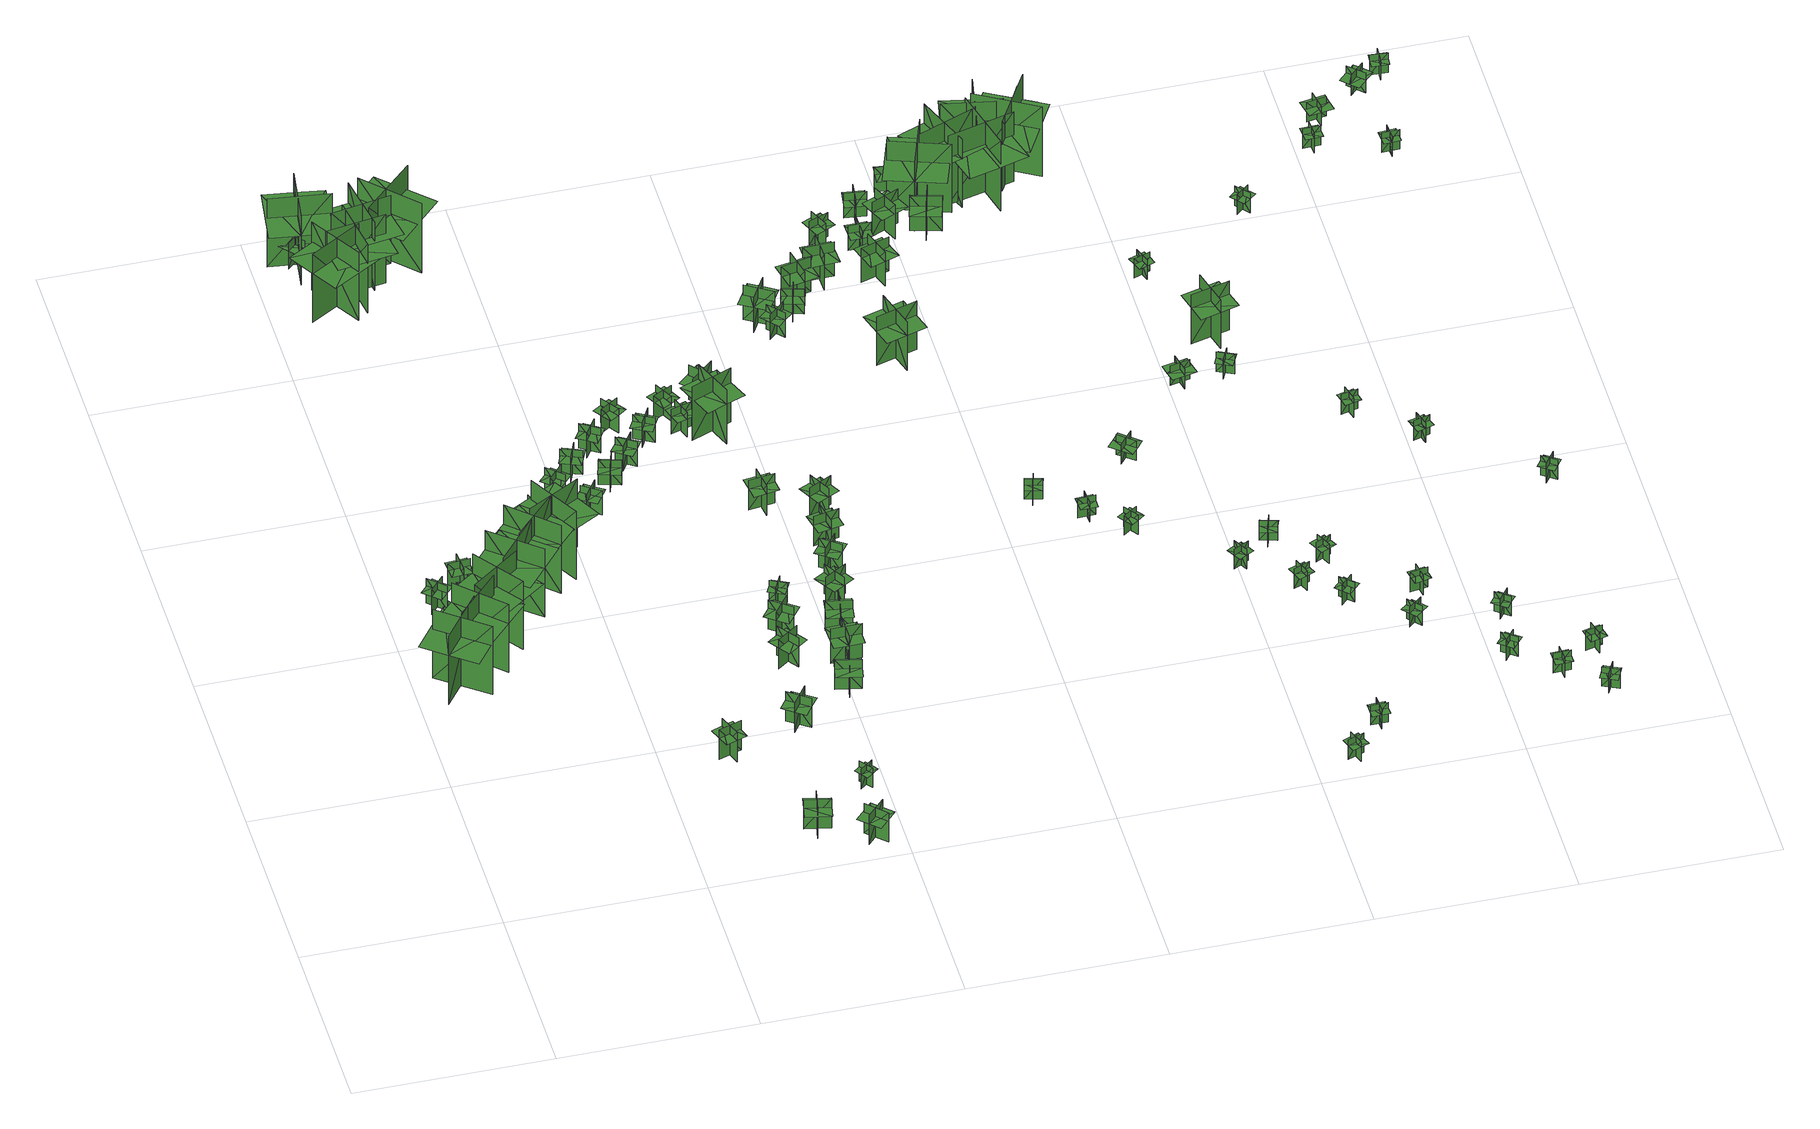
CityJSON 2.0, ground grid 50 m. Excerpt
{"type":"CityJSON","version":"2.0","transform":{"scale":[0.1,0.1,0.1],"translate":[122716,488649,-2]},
"CityObjects":{
"tree1":{"type":"SolitaryVegetationObject","geometry":[{"type":"MultiSurface","lod":"1","boundaries":[[[0,1,2]],[[0,2,3]],[[4,5,6]],[[4,6,7]],[[8,9,10]],[[8,10,11]],[[8,11,12]],[[8,12,13]]]}]},
"tree2":{"type":"SolitaryVegetationObject","geometry":[{"type":"MultiSurface","lod":"1","boundaries":[[[14,15,16]],[[14,16,17]],[[18,19,20]],[[18,20,21]],[[22,23,24]],[[22,24,25]],[[22,25,26]],[[22,26,27]]]}]},
"tree3":{"type":"SolitaryVegetationObject","geometry":[{"type":"MultiSurface","lod":"1","boundaries":[[[28,29,30]],[[28,30,31]],[[32,33,34]],[[32,34,35]],[[36,37,38]],[[36,38,39]],[[36,39,40]],[[36,40,41]]]}]},
"tree4":{"type":"SolitaryVegetationObject","geometry":[{"type":"MultiSurface","lod":"1","boundaries":[[[42,43,44]],[[42,44,45]],[[46,47,48]],[[46,48,49]],[[50,51,52]],[[50,52,53]],[[50,53,54]],[[50,54,55]]]}]},
"tree5":{"type":"SolitaryVegetationObject","geometry":[{"type":"MultiSurface","lod":"1","boundaries":[[[56,57,58]],[[56,58,59]],[[60,61,62]],[[60,62,63]],[[64,65,66]],[[64,66,67]],[[64,67,68]],[[64,68,69]]]}]},
"tree6":{"type":"SolitaryVegetationObject","geometry":[{"type":"MultiSurface","lod":"1","boundaries":[[[70,71,72]],[[70,72,73]],[[74,75,76]],[[74,76,77]],[[78,79,80]],[[78,80,81]],[[78,81,82]],[[78,82,83]]]}]},
"tree7":{"type":"SolitaryVegetationObject","geometry":[{"type":"MultiSurface","lod":"1","boundaries":[[[84,85,86]],[[84,86,87]],[[88,89,90]],[[88,90,91]],[[92,93,94]],[[92,94,95]],[[92,95,96]],[[92,96,97]]]}]},
"tree8":{"type":"SolitaryVegetationObject","geometry":[{"type":"MultiSurface","lod":"1","boundaries":[[[98,99,100]],[[98,100,101]],[[102,103,104]],[[102,104,105]],[[106,107,108]],[[106,108,109]],[[106,109,110]],[[106,110,111]]]}]},
"tree9":{"type":"SolitaryVegetationObject","geometry":[{"type":"MultiSurface","lod":"1","boundaries":[[[112,113,114]],[[112,114,115]],[[116,117,118]],[[116,118,119]],[[120,121,122]],[[120,122,123]],[[120,123,124]],[[120,124,125]]]}]},
"tree10":{"type":"SolitaryVegetationObject","geometry":[{"type":"MultiSurface","lod":"1","boundaries":[[[126,127,128]],[[126,128,129]],[[130,131,132]],[[130,132,133]],[[134,135,136]],[[134,136,137]],[[134,137,138]],[[134,138,139]]]}]},
"tree11":{"type":"SolitaryVegetationObject","geometry":[{"type":"MultiSurface","lod":"1","boundaries":[[[140,141,142]],[[140,142,143]],[[144,145,146]],[[144,146,147]],[[148,149,150]],[[148,150,151]],[[148,151,152]],[[148,152,153]]]}]},
"tree12":{"type":"SolitaryVegetationObject","geometry":[{"type":"MultiSurface","lod":"1","boundaries":[[[154,155,156]],[[154,156,157]],[[158,159,160]],[[158,160,161]],[[162,163,164]],[[162,164,165]],[[162,165,166]],[[162,166,167]]]}]},
"tree13":{"type":"SolitaryVegetationObject","geometry":[{"type":"MultiSurface","lod":"1","boundaries":[[[168,169,170]],[[168,170,171]],[[172,173,174]],[[172,174,175]],[[176,177,178]],[[176,178,179]],[[176,179,180]],[[176,180,181]]]}]},
"tree14":{"type":"SolitaryVegetationObject","geometry":[{"type":"MultiSurface","lod":"1","boundaries":[[[182,183,184]],[[182,184,185]],[[186,187,188]],[[186,188,189]],[[190,191,192]],[[190,192,193]],[[190,193,194]],[[190,194,195]]]}]},
"tree15":{"type":"SolitaryVegetationObject","geometry":[{"type":"MultiSurface","lod":"1","boundaries":[[[196,197,198]],[[196,198,199]],[[200,201,202]],[[200,202,203]],[[204,205,206]],[[204,206,207]],[[204,207,208]],[[204,208,209]]]}]},
"tree16":{"type":"SolitaryVegetationObject","geometry":[{"type":"MultiSurface","lod":"1","boundaries":[[[210,211,212]],[[210,212,213]],[[214,215,216]],[[214,216,217]],[[218,219,220]],[[218,220,221]],[[218,221,222]],[[218,222,223]]]}]},
"tree17":{"type":"SolitaryVegetationObject","geometry":[{"type":"MultiSurface","lod":"1","boundaries":[[[224,225,226]],[[224,226,227]],[[228,229,230]],[[228,230,231]],[[232,233,234]],[[232,234,235]],[[232,235,236]],[[232,236,237]]]}]},
"tree18":{"type":"SolitaryVegetationObject","geometry":[{"type":"MultiSurface","lod":"1","boundaries":[[[238,239,240]],[[238,240,241]],[[242,243,244]],[[242,244,245]],[[246,247,248]],[[246,248,249]],[[246,249,250]],[[246,250,251]]]}]},
"tree19":{"type":"SolitaryVegetationObject","geometry":[{"type":"MultiSurface","lod":"1","boundaries":[[[252,253,254]],[[252,254,255]],[[256,257,258]],[[256,258,259]],[[260,261,262]],[[260,262,263]],[[260,263,264]],[[260,264,265]]]}]},
"tree20":{"type":"SolitaryVegetationObject","geometry":[{"type":"MultiSurface","lod":"1","boundaries":[[[266,267,268]],[[266,268,269]],[[270,271,272]],[[270,272,273]],[[274,275,276]],[[274,276,277]],[[274,277,278]],[[274,278,279]]]}]},
"tree21":{"type":"SolitaryVegetationObject","geometry":[{"type":"MultiSurface","lod":"1","boundaries":[[[280,281,282]],[[280,282,283]],[[284,285,286]],[[284,286,287]],[[288,289,290]],[[288,290,291]],[[288,291,292]],[[288,292,293]]]}]},
"tree22":{"type":"SolitaryVegetationObject","geometry":[{"type":"MultiSurface","lod":"1","boundaries":[[[294,295,296]],[[294,296,297]],[[298,299,300]],[[298,300,301]],[[302,303,304]],[[302,304,305]],[[302,305,306]],[[302,306,307]]]}]},
"tree23":{"type":"SolitaryVegetationObject","geometry":[{"type":"MultiSurface","lod":"1","boundaries":[[[308,309,310]],[[308,310,311]],[[312,313,314]],[[312,314,315]],[[316,317,318]],[[316,318,319]],[[316,319,320]],[[316,320,321]]]}]},
"tree24":{"type":"SolitaryVegetationObject","geometry":[{"type":"MultiSurface","lod":"1","boundaries":[[[322,323,324]],[[322,324,325]],[[326,327,328]],[[326,328,329]],[[330,331,332]],[[330,332,333]],[[330,333,334]],[[330,334,335]]]}]},
"tree25":{"type":"SolitaryVegetationObject","geometry":[{"type":"MultiSurface","lod":"1","boundaries":[[[336,337,338]],[[336,338,339]],[[340,341,342]],[[340,342,343]],[[344,345,346]],[[344,346,347]],[[344,347,348]],[[344,348,349]]]}]},
"tree26":{"type":"SolitaryVegetationObject","geometry":[{"type":"MultiSurface","lod":"1","boundaries":[[[350,351,352]],[[350,352,353]],[[354,355,356]],[[354,356,357]],[[358,359,360]],[[358,360,361]],[[358,361,362]],[[358,362,363]]]}]},
"tree27":{"type":"SolitaryVegetationObject","geometry":[{"type":"MultiSurface","lod":"1","boundaries":[[[364,365,366]],[[364,366,367]],[[368,369,370]],[[368,370,371]],[[372,373,374]],[[372,374,375]],[[372,375,376]],[[372,376,377]]]}]},
"tree28":{"type":"SolitaryVegetationObject","geometry":[{"type":"MultiSurface","lod":"1","boundaries":[[[378,379,380]],[[378,380,381]],[[382,383,384]],[[382,384,385]],[[386,387,388]],[[386,388,389]],[[386,389,390]],[[386,390,391]]]}]},
"tree29":{"type":"SolitaryVegetationObject","geometry":[{"type":"MultiSurface","lod":"1","boundaries":[[[392,393,394]],[[392,394,395]],[[396,397,398]],[[396,398,399]],[[400,401,402]],[[400,402,403]],[[400,403,404]],[[400,404,405]]]}]},
"tree30":{"type":"SolitaryVegetationObject","geometry":[{"type":"MultiSurface","lod":"1","boundaries":[[[406,407,408]],[[406,408,409]],[[410,411,412]],[[410,412,413]],[[414,415,416]],[[414,416,417]],[[414,417,418]],[[414,418,419]]]}]},
"tree31":{"type":"SolitaryVegetationObject","geometry":[{"type":"MultiSurface","lod":"1","boundaries":[[[420,421,422]],[[420,422,423]],[[424,425,426]],[[424,426,427]],[[428,429,430]],[[428,430,431]],[[428,431,432]],[[428,432,433]]]}]},
"tree32":{"type":"SolitaryVegetationObject","geometry":[{"type":"MultiSurface","lod":"1","boundaries":[[[434,435,436]],[[434,436,437]],[[438,439,440]],[[438,440,441]],[[442,443,444]],[[442,444,445]],[[442,445,446]],[[442,446,447]]]}]},
"tree33":{"type":"SolitaryVegetationObject","geometry":[{"type":"MultiSurface","lod":"1","boundaries":[[[448,449,450]],[[448,450,451]],[[452,453,454]],[[452,454,455]],[[456,457,458]],[[456,458,459]],[[456,459,460]],[[456,460,461]]]}]},
"tree34":{"type":"SolitaryVegetationObject","geometry":[{"type":"MultiSurface","lod":"1","boundaries":[[[462,463,464]],[[462,464,465]],[[466,467,468]],[[466,468,469]],[[470,471,472]],[[470,472,473]],[[470,473,474]],[[470,474,475]]]}]},
"tree35":{"type":"SolitaryVegetationObject","geometry":[{"type":"MultiSurface","lod":"1","boundaries":[[[476,477,478]],[[476,478,479]],[[480,481,482]],[[480,482,483]],[[484,485,486]],[[484,486,487]],[[484,487,488]],[[484,488,489]]]}]},
"tree36":{"type":"SolitaryVegetationObject","geometry":[{"type":"MultiSurface","lod":"1","boundaries":[[[490,491,492]],[[490,492,493]],[[494,495,496]],[[494,496,497]],[[498,499,500]],[[498,500,501]],[[498,501,502]],[[498,502,503]]]}]},
"tree37":{"type":"SolitaryVegetationObject","geometry":[{"type":"MultiSurface","lod":"1","boundaries":[[[504,505,506]],[[504,506,507]],[[508,509,510]],[[508,510,511]],[[512,513,514]],[[512,514,515]],[[512,515,516]],[[512,516,517]]]}]},
"tree38":{"type":"SolitaryVegetationObject","geometry":[{"type":"MultiSurface","lod":"1","boundaries":[[[518,519,520]],[[518,520,521]],[[522,523,524]],[[522,524,525]],[[526,527,528]],[[526,528,529]],[[526,529,530]],[[526,530,531]]]}]},
"tree39":{"type":"SolitaryVegetationObject","geometry":[{"type":"MultiSurface","lod":"1","boundaries":[[[532,533,534]],[[532,534,535]],[[536,537,538]],[[536,538,539]],[[540,541,542]],[[540,542,543]],[[540,543,544]],[[540,544,545]]]}]},
"tree40":{"type":"SolitaryVegetationObject","geometry":[{"type":"MultiSurface","lod":"1","boundaries":[[[546,547,548]],[[546,548,549]],[[550,551,552]],[[550,552,553]],[[554,555,556]],[[554,556,557]],[[554,557,558]],[[554,558,559]]]}]},
"tree41":{"type":"SolitaryVegetationObject","geometry":[{"type":"MultiSurface","lod":"1","boundaries":[[[560,561,562]],[[560,562,563]],[[564,565,566]],[[564,566,567]],[[568,569,570]],[[568,570,571]],[[568,571,572]],[[568,572,573]]]}]},
"tree42":{"type":"SolitaryVegetationObject","geometry":[{"type":"MultiSurface","lod":"1","boundaries":[[[574,575,576]],[[574,576,577]],[[578,579,580]],[[578,580,581]],[[582,583,584]],[[582,584,585]],[[582,585,586]],[[582,586,587]]]}]},
"tree43":{"type":"SolitaryVegetationObject","geometry":[{"type":"MultiSurface","lod":"1","boundaries":[[[588,589,590]],[[588,590,591]],[[592,593,594]],[[592,594,595]],[[596,597,598]],[[596,598,599]],[[596,599,600]],[[596,600,601]]]}]},
"tree44":{"type":"SolitaryVegetationObject","geometry":[{"type":"MultiSurface","lod":"1","boundaries":[[[602,603,604]],[[602,604,605]],[[606,607,608]],[[606,608,609]],[[610,611,612]],[[610,612,613]],[[610,613,614]],[[610,614,615]]]}]},
"tree45":{"type":"SolitaryVegetationObject","geometry":[{"type":"MultiSurface","lod":"1","boundaries":[[[616,617,618]],[[616,618,619]],[[620,621,622]],[[620,622,623]],[[624,625,626]],[[624,626,627]],[[624,627,628]],[[624,628,629]]]}]},
"tree46":{"type":"SolitaryVegetationObject","geometry":[{"type":"MultiSurface","lod":"1","boundaries":[[[630,631,632]],[[630,632,633]],[[634,635,636]],[[634,636,637]],[[638,639,640]],[[638,640,641]],[[638,641,642]],[[638,642,643]]]}]},
"tree47":{"type":"SolitaryVegetationObject","geometry":[{"type":"MultiSurface","lod":"1","boundaries":[[[644,645,646]],[[644,646,647]],[[648,649,650]],[[648,650,651]],[[652,653,654]],[[652,654,655]],[[652,655,656]],[[652,656,657]]]}]},
"tree48":{"type":"SolitaryVegetationObject","geometry":[{"type":"MultiSurface","lod":"1","boundaries":[[[658,659,660]],[[658,660,661]],[[662,663,664]],[[662,664,665]],[[666,667,668]],[[666,668,669]],[[666,669,670]],[[666,670,671]]]}]},
"tree49":{"type":"SolitaryVegetationObject","geometry":[{"type":"MultiSurface","lod":"1","boundaries":[[[672,673,674]],[[672,674,675]],[[676,677,678]],[[676,678,679]],[[680,681,682]],[[680,682,683]],[[680,683,684]],[[680,684,685]]]}]},
"tree50":{"type":"SolitaryVegetationObject","geometry":[{"type":"MultiSurface","lod":"1","boundaries":[[[686,687,688]],[[686,688,689]],[[690,691,692]],[[690,692,693]],[[694,695,696]],[[694,696,697]],[[694,697,698]],[[694,698,699]]]}]},
"tree51":{"type":"SolitaryVegetationObject","geometry":[{"type":"MultiSurface","lod":"1","boundaries":[[[700,701,702]],[[700,702,703]],[[704,705,706]],[[704,706,707]],[[708,709,710]],[[708,710,711]],[[708,711,712]],[[708,712,713]]]}]},
"tree52":{"type":"SolitaryVegetationObject","geometry":[{"type":"MultiSurface","lod":"1","boundaries":[[[714,715,716]],[[714,716,717]],[[718,719,720]],[[718,720,721]],[[722,723,724]],[[722,724,725]],[[722,725,726]],[[722,726,727]]]}]},
"tree53":{"type":"SolitaryVegetationObject","geometry":[{"type":"MultiSurface","lod":"1","boundaries":[[[728,729,730]],[[728,730,731]],[[732,733,734]],[[732,734,735]],[[736,737,738]],[[736,738,739]],[[736,739,740]],[[736,740,741]]]}]},
"tree54":{"type":"SolitaryVegetationObject","geometry":[{"type":"MultiSurface","lod":"1","boundaries":[[[742,743,744]],[[742,744,745]],[[746,747,748]],[[746,748,749]],[[750,751,752]],[[750,752,753]],[[750,753,754]],[[750,754,755]]]}]},
"tree55":{"type":"SolitaryVegetationObject","geometry":[{"type":"MultiSurface","lod":"1","boundaries":[[[756,757,758]],[[756,758,759]],[[760,761,762]],[[760,762,763]],[[764,765,766]],[[764,766,767]],[[764,767,768]],[[764,768,769]]]}]},
"tree56":{"type":"SolitaryVegetationObject","geometry":[{"type":"MultiSurface","lod":"1","boundaries":[[[770,771,772]],[[770,772,773]],[[774,775,776]],[[774,776,777]],[[778,779,780]],[[778,780,781]],[[778,781,782]],[[778,782,783]]]}]},
"tree57":{"type":"SolitaryVegetationObject","geometry":[{"type":"MultiSurface","lod":"1","boundaries":[[[784,785,786]],[[784,786,787]],[[788,789,790]],[[788,790,791]],[[792,793,794]],[[792,794,795]],[[792,795,796]],[[792,796,797]]]}]},
"tree58":{"type":"SolitaryVegetationObject","geometry":[{"type":"MultiSurface","lod":"1","boundaries":[[[798,799,800]],[[798,800,801]],[[802,803,804]],[[802,804,805]],[[806,807,808]],[[806,808,809]],[[806,809,810]],[[806,810,811]]]}]},
"tree59":{"type":"SolitaryVegetationObject","geometry":[{"type":"MultiSurface","lod":"1","boundaries":[[[812,813,814]],[[812,814,815]],[[816,817,818]],[[816,818,819]],[[820,821,822]],[[820,822,823]],[[820,823,824]],[[820,824,825]]]}]},
"tree60":{"type":"SolitaryVegetationObject","geometry":[{"type":"MultiSurface","lod":"1","boundaries":[[[826,827,828]],[[826,828,829]],[[830,831,832]],[[830,832,833]],[[834,835,836]],[[834,836,837]],[[834,837,838]],[[834,838,839]]]}]},
"tree61":{"type":"SolitaryVegetationObject","geometry":[{"type":"MultiSurface","lod":"1","boundaries":[[[840,841,842]],[[840,842,843]],[[844,845,846]],[[844,846,847]],[[848,849,850]],[[848,850,851]],[[848,851,852]],[[848,852,853]]]}]},
"tree62":{"type":"SolitaryVegetationObject","geometry":[{"type":"MultiSurface","lod":"1","boundaries":[[[854,855,856]],[[854,856,857]],[[858,859,860]],[[858,860,861]],[[862,863,864]],[[862,864,865]],[[862,865,866]],[[862,866,867]]]}]},
"tree63":{"type":"SolitaryVegetationObject","geometry":[{"type":"MultiSurface","lod":"1","boundaries":[[[868,869,870]],[[868,870,871]],[[872,873,874]],[[872,874,875]],[[876,877,878]],[[876,878,879]],[[876,879,880]],[[876,880,881]]]}]},
"tree64":{"type":"SolitaryVegetationObject","geometry":[{"type":"MultiSurface","lod":"1","boundaries":[[[882,883,884]],[[882,884,885]],[[886,887,888]],[[886,888,889]],[[890,891,892]],[[890,892,893]],[[890,893,894]],[[890,894,895]]]}]},
"tree65":{"type":"SolitaryVegetationObject","geometry":[{"type":"MultiSurface","lod":"1","boundaries":[[[896,897,898]],[[896,898,899]],[[900,901,902]],[[900,902,903]],[[904,905,906]],[[904,906,907]],[[904,907,908]],[[904,908,909]]]}]},
"tree66":{"type":"SolitaryVegetationObject","geometry":[{"type":"MultiSurface","lod":"1","boundaries":[[[910,911,912]],[[910,912,913]],[[914,915,916]],[[914,916,917]],[[918,919,920]],[[918,920,921]],[[918,921,922]],[[918,922,923]]]}]},
"tree67":{"type":"SolitaryVegetationObject","geometry":[{"type":"MultiSurface","lod":"1","boundaries":[[[924,925,926]],[[924,926,927]],[[928,929,930]],[[928,930,931]],[[932,933,934]],[[932,934,935]],[[932,935,936]],[[932,936,937]]]}]},
"tree68":{"type":"SolitaryVegetationObject","geometry":[{"type":"MultiSurface","lod":"1","boundaries":[[[938,939,940]],[[938,940,941]],[[942,943,944]],[[942,944,945]],[[946,947,948]],[[946,948,949]],[[946,949,950]],[[946,950,951]]]}]},
"tree69":{"type":"SolitaryVegetationObject","geometry":[{"type":"MultiSurface","lod":"1","boundaries":[[[952,953,954]],[[952,954,955]],[[956,957,958]],[[956,958,959]],[[960,961,962]],[[960,962,963]],[[960,963,964]],[[960,964,965]]]}]},
"tree70":{"type":"SolitaryVegetationObject","geometry":[{"type":"MultiSurface","lod":"1","boundaries":[[[966,967,968]],[[966,968,969]],[[970,971,972]],[[970,972,973]],[[974,975,976]],[[974,976,977]],[[974,977,978]],[[974,978,979]]]}]},
"tree71":{"type":"SolitaryVegetationObject","geometry":[{"type":"MultiSurface","lod":"1","boundaries":[[[980,981,982]],[[980,982,983]],[[984,985,986]],[[984,986,987]],[[988,989,990]],[[988,990,991]],[[988,991,992]],[[988,992,993]]]}]},
"tree72":{"type":"SolitaryVegetationObject","geometry":[{"type":"MultiSurface","lod":"1","boundaries":[[[994,995,996]],[[994,996,997]],[[998,999,1000]],[[998,1000,1001]],[[1002,1003,1004]],[[1002,1004,1005]],[[1002,1005,1006]],[[1002,1006,1007]]]}]},
"tree73":{"type":"SolitaryVegetationObject","geometry":[{"type":"MultiSurface","lod":"1","boundaries":[[[1008,1009,1010]],[[1008,1010,1011]],[[1012,1013,1014]],[[1012,1014,1015]],[[1016,1017,1018]],[[1016,1018,1019]],[[1016,1019,1020]],[[1016,1020,1021]]]}]},
"tree74":{"type":"SolitaryVegetationObject","geometry":[{"type":"MultiSurface","lod":"1","boundaries":[[[1022,1023,1024]],[[1022,1024,1025]],[[1026,1027,1028]],[[1026,1028,1029]],[[1030,1031,1032]],[[1030,1032,1033]],[[1030,1033,1034]],[[1030,1034,1035]]]}]},
"tree75":{"type":"SolitaryVegetationObject","geometry":[{"type":"MultiSurface","lod":"1","boundaries":[[[1036,1037,1038]],[[1036,1038,1039]],[[1040,1041,1042]],[[1040,1042,1043]],[[1044,1045,1046]],[[1044,1046,1047]],[[1044,1047,1048]],[[1044,1048,1049]]]}]},
"tree76":{"type":"SolitaryVegetationObject","geometry":[{"type":"MultiSurface","lod":"1","boundaries":[[[1050,1051,1052]],[[1050,1052,1053]],[[1054,1055,1056]],[[1054,1056,1057]],[[1058,1059,1060]],[[1058,1060,1061]],[[1058,1061,1062]],[[1058,1062,1063]]]}]},
"tree77":{"type":"SolitaryVegetationObject","geometry":[{"type":"MultiSurface","lod":"1","boundaries":[[[1064,1065,1066]],[[1064,1066,1067]],[[1068,1069,1070]],[[1068,1070,1071]],[[1072,1073,1074]],[[1072,1074,1075]],[[1072,1075,1076]],[[1072,1076,1077]]]}]},
"tree78":{"type":"SolitaryVegetationObject","geometry":[{"type":"MultiSurface","lod":"1","boundaries":[[[1078,1079,1080]],[[1078,1080,1081]],[[1082,1083,1084]],[[1082,1084,1085]],[[1086,1087,1088]],[[1086,1088,1089]],[[1086,1089,1090]],[[1086,1090,1091]]]}]},
"tree79":{"type":"SolitaryVegetationObject","geometry":[{"type":"MultiSurface","lod":"1","boundaries":[[[1092,1093,1094]],[[1092,1094,1095]],[[1096,1097,1098]],[[1096,1098,1099]],[[1100,1101,1102]],[[1100,1102,1103]],[[1100,1103,1104]],[[1100,1104,1105]]]}]},
"tree80":{"type":"SolitaryVegetationObject","geometry":[{"type":"MultiSurface","lod":"1","boundaries":[[[1106,1107,1108]],[[1106,1108,1109]],[[1110,1111,1112]],[[1110,1112,1113]],[[1114,1115,1116]],[[1114,1116,1117]],[[1114,1117,1118]],[[1114,1118,1119]]]}]},
"tree81":{"type":"SolitaryVegetationObject","geometry":[{"type":"MultiSurface","lod":"1","boundaries":[[[1120,1121,1122]],[[1120,1122,1123]],[[1124,1125,1126]],[[1124,1126,1127]],[[1128,1129,1130]],[[1128,1130,1131]],[[1128,1131,1132]],[[1128,1132,1133]]]}]},
"tree82":{"type":"SolitaryVegetationObject","geometry":[{"type":"MultiSurface","lod":"1","boundaries":[[[1134,1135,1136]],[[1134,1136,1137]],[[1138,1139,1140]],[[1138,1140,1141]],[[1142,1143,1144]],[[1142,1144,1145]],[[1142,1145,1146]],[[1142,1146,1147]]]}]},
"tree83":{"type":"SolitaryVegetationObject","geometry":[{"type":"MultiSurface","lod":"1","boundaries":[[[1148,1149,1150]],[[1148,1150,1151]],[[1152,1153,1154]],[[1152,1154,1155]],[[1156,1157,1158]],[[1156,1158,1159]],[[1156,1159,1160]],[[1156,1160,1161]]]}]},
"tree84":{"type":"SolitaryVegetationObject","geometry":[{"type":"MultiSurface","lod":"1","boundaries":[[[1162,1163,1164]],[[1162,1164,1165]],[[1166,1167,1168]],[[1166,1168,1169]],[[1170,1171,1172]],[[1170,1172,1173]],[[1170,1173,1174]],[[1170,1174,1175]]]}]},
"tree85":{"type":"SolitaryVegetationObject","geometry":[{"type":"MultiSurface","lod":"1","boundaries":[[[1176,1177,1178]],[[1176,1178,1179]],[[1180,1181,1182]],[[1180,1182,1183]],[[1184,1185,1186]],[[1184,1186,1187]],[[1184,1187,1188]],[[1184,1188,1189]]]}]},
"tree86":{"type":"SolitaryVegetationObject","geometry":[{"type":"MultiSurface","lod":"1","boundaries":[[[1190,1191,1192]],[[1190,1192,1193]],[[1194,1195,1196]],[[1194,1196,1197]],[[1198,1199,1200]],[[1198,1200,1201]],[[1198,1201,1202]],[[1198,1202,1203]]]}]},
"tree87":{"type":"SolitaryVegetationObject","geometry":[{"type":"MultiSurface","lod":"1","boundaries":[[[1204,1205,1206]],[[1204,1206,1207]],[[1208,1209,1210]],[[1208,1210,1211]],[[1212,1213,1214]],[[1212,1214,1215]],[[1212,1215,1216]],[[1212,1216,1217]]]}]},
"tree88":{"type":"SolitaryVegetationObject","geometry":[{"type":"MultiSurface","lod":"1","boundaries":[[[1218,1219,1220]],[[1218,1220,1221]],[[1222,1223,1224]],[[1222,1224,1225]],[[1226,1227,1228]],[[1226,1228,1229]],[[1226,1229,1230]],[[1226,1230,1231]]]}]},
"tree89":{"type":"SolitaryVegetationObject","geometry":[{"type":"MultiSurface","lod":"1","boundaries":[[[1232,1233,1234]],[[1232,1234,1235]],[[1236,1237,1238]],[[1236,1238,1239]],[[1240,1241,1242]],[[1240,1242,1243]],[[1240,1243,1244]],[[1240,1244,1245]]]}]},
"tree90":{"type":"SolitaryVegetationObject","geometry":[{"type":"MultiSurface","lod":"1","boundaries":[[[1246,1247,1248]],[[1246,1248,1249]],[[1250,1251,1252]],[[1250,1252,1253]],[[1254,1255,1256]],[[1254,1256,1257]],[[1254,1257,1258]],[[1254,1258,1259]]]}]},
"tree91":{"type":"SolitaryVegetationObject","geometry":[{"type":"MultiSurface","lod":"1","boundaries":[[[1260,1261,1262]],[[1260,1262,1263]],[[1264,1265,1266]],[[1264,1266,1267]],[[1268,1269,1270]],[[1268,1270,1271]],[[1268,1271,1272]],[[1268,1272,1273]]]}]},
"tree92":{"type":"SolitaryVegetationObject","geometry":[{"type":"MultiSurface","lod":"1","boundaries":[[[1274,1275,1276]],[[1274,1276,1277]],[[1278,1279,1280]],[[1278,1280,1281]],[[1282,1283,1284]],[[1282,1284,1285]],[[1282,1285,1286]],[[1282,1286,1287]]]}]},
"tree93":{"type":"SolitaryVegetationObject","geometry":[{"type":"MultiSurface","lod":"1","boundaries":[[[1288,1289,1290]],[[1288,1290,1291]],[[1292,1293,1294]],[[1292,1294,1295]],[[1296,1297,1298]],[[1296,1298,1299]],[[1296,1299,1300]],[[1296,1300,1301]]]}]},
"tree94":{"type":"SolitaryVegetationObject","geometry":[{"type":"MultiSurface","lod":"1","boundaries":[[[1302,1303,1304]],[[1302,1304,1305]],[[1306,1307,1308]],[[1306,1308,1309]],[[1310,1311,1312]],[[1310,1312,1313]],[[1310,1313,1314]],[[1310,1314,1315]]]}]},
"tree95":{"type":"SolitaryVegetationObject","geometry":[{"type":"MultiSurface","lod":"1","boundaries":[[[1316,1317,1318]],[[1316,1318,1319]],[[1320,1321,1322]],[[1320,1322,1323]],[[1324,1325,1326]],[[1324,1326,1327]],[[1324,1327,1328]],[[1324,1328,1329]]]}]},
"tree96":{"type":"SolitaryVegetationObject","geometry":[{"type":"MultiSurface","lod":"1","boundaries":[[[1330,1331,1332]],[[1330,1332,1333]],[[1334,1335,1336]],[[1334,1336,1337]],[[1338,1339,1340]],[[1338,1340,1341]],[[1338,1341,1342]],[[1338,1342,1343]]]}]},
"tree97":{"type":"SolitaryVegetationObject","geometry":[{"type":"MultiSurface","lod":"1","boundaries":[[[1344,1345,1346]],[[1344,1346,1347]],[[1348,1349,1350]],[[1348,1350,1351]],[[1352,1353,1354]],[[1352,1354,1355]],[[1352,1355,1356]],[[1352,1356,1357]]]}]},
"tree98":{"type":"SolitaryVegetationObject","geometry":[{"type":"MultiSurface","lod":"1","boundaries":[[[1358,1359,1360]],[[1358,1360,1361]],[[1362,1363,1364]],[[1362,1364,1365]],[[1366,1367,1368]],[[1366,1368,1369]],[[1366,1369,1370]],[[1366,1370,1371]]]}]},
"tree99":{"type":"SolitaryVegetationObject","geometry":[{"type":"MultiSurface","lod":"1","boundaries":[[[1372,1373,1374]],[[1372,1374,1375]],[[1376,1377,1378]],[[1376,1378,1379]],[[1380,1381,1382]],[[1380,1382,1383]],[[1380,1383,1384]],[[1380,1384,1385]]]}]},
"tree100":{"type":"SolitaryVegetationObject","geometry":[{"type":"MultiSurface","lod":"1","boundaries":[[[1386,1387,1388]],[[1386,1388,1389]],[[1390,1391,1392]],[[1390,1392,1393]],[[1394,1395,1396]],[[1394,1396,1397]],[[1394,1397,1398]],[[1394,1398,1399]]]}]},
"tree101":{"type":"SolitaryVegetationObject","geometry":[{"type":"MultiSurface","lod":"1","boundaries":[[[1400,1401,1402]],[[1400,1402,1403]],[[1404,1405,1406]],[[1404,1406,1407]],[[1408,1409,1410]],[[1408,1410,1411]],[[1408,1411,1412]],[[1408,1412,1413]]]}]}
},
"vertices":[
[52,876,19],[175,783,19],[175,783,235],[52,876,235],[65,774,19],[159,898,19],[159,898,235],[65,774,235],[65,774,174],[127,728,174],[221,851,174],[159,898,174],[97,945,174],[4,821,174],
[222,957,21],[115,845,21],[115,845,236],[222,957,236],[119,955,21],[231,848,21],[231,848,236],[119,955,236],[119,955,176],[65,900,176],[177,792,176],[231,848,176],[284,904,176],[173,1011,176],
[135,1053,16],[165,1007,16],[165,1007,93],[135,1053,93],[127,1018,16],[174,1048,16],[174,1048,93],[127,1018,93],[127,1018,71],[142,994,71],[189,1024,71],[174,1048,71],[159,1071,71],[112,1041,71],
[148,1114,7],[107,1152,7],[107,1152,84],[148,1114,84],[146,1151,7],[109,1110,7],[109,1110,84],[146,1151,84],[146,1151,63],[126,1170,63],[89,1129,63],[109,1110,63],[129,1092,63],[167,1132,63],
[224,1099,16],[170,1109,16],[170,1109,93],[224,1099,93],[203,1130,16],[194,1075,16],[194,1075,93],[203,1130,93],[203,1130,71],[176,1135,71],[167,1080,71],[194,1075,71],[221,1070,71],[231,1125,71],
[294,1026,22],[169,934,22],[169,934,238],[294,1026,238],[192,1042,22],[284,917,22],[284,917,238],[192,1042,238],[192,1042,177],[129,996,177],[221,871,177],[284,917,177],[346,963,177],[254,1088,177],
[225,1195,8],[169,1190,8],[169,1190,85],[225,1195,85],[197,1219,8],[201,1164,8],[201,1164,85],[197,1219,85],[197,1219,64],[169,1217,64],[173,1162,64],[201,1164,64],[228,1166,64],[224,1221,64],
[283,1160,17],[228,1158,17],[228,1158,94],[283,1160,94],[256,1185,17],[258,1130,17],[258,1130,94],[256,1185,94],[256,1185,72],[229,1184,72],[230,1129,72],[258,1130,72],[285,1131,72],[284,1186,72],
[257,1003,27],[356,1122,27],[356,1122,242],[257,1003,242],[360,1012,27],[241,1111,27],[241,1111,242],[360,1012,242],[360,1012,182],[410,1071,182],[291,1170,182],[241,1111,182],[191,1052,182],[310,952,182],
[316,1080,27],[421,1193,27],[421,1193,242],[316,1080,242],[419,1083,27],[306,1188,27],[306,1188,242],[419,1083,242],[419,1083,182],[472,1140,182],[358,1245,182],[306,1188,182],[253,1131,182],[366,1026,182],
[332,1270,15],[387,1274,15],[387,1274,92],[332,1270,92],[359,1246,15],[356,1301,15],[356,1301,92],[359,1246,92],[359,1246,71],[387,1247,71],[383,1303,71],[356,1301,71],[328,1299,71],[332,1244,71],
[691,430,33],[633,410,33],[633,410,126],[691,430,126],[650,449,33],[671,391,33],[671,391,126],[650,449,126],[650,449,101],[622,439,101],[643,381,101],[671,391,101],[698,401,101],[678,459,101],
[390,1258,27],[466,1123,27],[466,1123,242],[390,1258,242],[361,1159,27],[497,1235,27],[497,1235,242],[361,1159,242],[361,1159,182],[399,1091,182],[534,1167,182],[497,1235,182],[459,1302,182],[324,1227,182],
[79,2353,39],[122,2392,39],[122,2392,121],[79,2353,121],[118,2351,39],[78,2394,39],[78,2394,121],[118,2351,121],[118,2351,98],[140,2371,98],[100,2414,98],[78,2394,98],[56,2375,98],[96,2331,98],
[95,2370,41],[102,2370,41],[102,2381,41],[95,2381,41],[98,2370,44],[98,2370,37],[98,2381,37],[98,2381,44],[98,2378,44],[102,2378,44],[102,2378,37],[98,2378,37],[95,2378,37],[95,2378,44],
[196,2144,30],[116,2277,30],[116,2277,246],[196,2144,246],[222,2244,30],[89,2164,30],[89,2164,246],[222,2244,246],[222,2244,185],[182,2310,185],[49,2231,185],[89,2164,185],[129,2098,185],[261,2177,185],
[33,2378,35],[186,2358,35],[186,2358,250],[33,2378,250],[95,2296,35],[116,2450,35],[116,2450,250],[95,2296,250],[95,2296,190],[172,2286,190],[192,2439,190],[116,2450,190],[39,2460,190],[18,2306,190],
[411,1373,16],[430,1320,16],[430,1320,92],[411,1373,92],[395,1339,16],[447,1358,16],[447,1358,92],[395,1339,92],[395,1339,71],[404,1313,71],[456,1332,71],[447,1358,71],[438,1384,71],[386,1366,71],
[801,144,33],[788,79,33],[788,79,125],[801,144,125],[764,120,33],[829,107,33],[829,107,125],[764,120,125],[764,120,99],[758,87,99],[823,74,99],[829,107,99],[836,139,99],[771,153,99],
[499,1291,25],[455,1286,25],[455,1286,86],[499,1291,86],[476,1310,25],[480,1266,25],[480,1266,86],[476,1310,86],[476,1310,69],[454,1307,69],[458,1263,69],[480,1266,69],[502,1268,69],[498,1312,69],
[200,2317,31],[224,2164,31],[224,2164,247],[200,2317,247],[139,2234,31],[292,2257,31],[292,2257,247],[139,2234,247],[139,2234,187],[150,2158,187],[303,2181,187],[292,2257,187],[280,2334,187],[127,2311,187],
[515,1418,18],[474,1455,18],[474,1455,95],[515,1418,95],[514,1455,18],[477,1414,18],[477,1414,95],[514,1455,95],[514,1455,74],[493,1473,74],[456,1432,74],[477,1414,74],[497,1395,74],[534,1436,74],
[259,2234,34],[233,2386,34],[233,2386,249],[259,2234,249],[319,2318,34],[167,2291,34],[167,2291,249],[319,2318,249],[319,2318,189],[306,2394,189],[153,2368,189],[167,2291,189],[180,2215,189],[333,2241,189],
[900,70,34],[947,24,34],[947,24,126],[900,70,126],[900,26,34],[946,74,34],[946,74,126],[900,26,126],[900,26,100],[924,3,100],[970,51,100],[946,74,100],[922,97,100],[876,49,100],
[538,1366,24],[584,1334,24],[584,1334,101],[538,1366,101],[544,1329,24],[576,1375,24],[576,1375,101],[544,1329,101],[544,1329,80],[567,1314,80],[599,1359,80],[576,1375,80],[553,1391,80],[522,1345,80],
[294,2352,39],[233,2349,39],[233,2349,121],[294,2352,121],[262,2381,39],[265,2320,39],[265,2320,121],[262,2381,121],[262,2374,90],[237,2373,90],[239,2330,90],[264,2331,90],[290,2332,90],[288,2376,90],
[830,459,33],[868,513,33],[868,513,125],[830,459,125],[873,466,33],[819,505,33],[819,505,125],[873,466,125],[873,466,99],[893,493,99],[839,531,99],[819,505,99],[800,478,99],[854,439,99],
[577,1492,18],[526,1512,18],[526,1512,94],[577,1492,94],[563,1526,18],[542,1474,18],[542,1474,94],[563,1526,94],[563,1526,73],[537,1536,73],[516,1485,73],[542,1474,73],[567,1464,73],[588,1515,73],
[935,255,32],[960,223,32],[960,223,94],[935,255,94],[932,225,32],[964,251,32],[964,251,94],[932,225,94],[932,225,78],[944,210,78],[976,235,78],[964,251,78],[952,266,78],[920,241,78],
[382,2266,35],[258,2392,35],[258,2392,254],[382,2266,254],[383,2406,35],[257,2283,35],[257,2283,254],[383,2406,254],[383,2283,184],[440,2341,184],[315,2464,184],[257,2406,184],[200,2348,184],[326,2225,184],
[621,1405,28],[637,1458,28],[637,1458,105],[621,1405,105],[654,1423,28],[601,1438,28],[601,1438,105],[654,1423,105],[654,1423,83],[662,1449,83],[609,1465,83],[601,1438,83],[593,1412,83],[646,1396,83],
[896,682,34],[857,736,34],[857,736,126],[896,682,126],[903,726,34],[849,687,34],[849,687,126],[903,726,126],[903,726,100],[884,753,100],[830,714,100],[849,687,100],[869,660,100],[922,699,100],
[639,1565,11],[593,1595,11],[593,1595,88],[639,1565,88],[632,1601,11],[602,1555,11],[602,1555,88],[632,1601,88],[632,1601,66],[609,1616,66],[578,1570,66],[602,1555,66],[625,1539,66],[655,1586,66],
[913,792,34],[860,832,34],[860,832,126],[913,792,126],[907,836,34],[867,783,34],[867,783,126],[907,836,126],[907,836,101],[880,856,101],[841,803,101],[867,783,101],[894,763,101],[933,816,101],
[670,1472,27],[700,1518,27],[700,1518,104],[670,1472,104],[706,1479,27],[660,1509,27],[660,1509,104],[706,1479,104],[706,1479,82],[721,1502,82],[675,1532,82],[660,1509,82],[644,1486,82],[690,1456,82],
[987,548,32],[1000,613,32],[1000,613,124],[987,548,124],[1024,572,32],[959,585,32],[959,585,124],[1024,572,124],[1024,572,98],[1030,605,98],[965,617,98],[959,585,98],[952,552,98],[1017,539,98],
[703,1662,11],[657,1631,11],[657,1631,87],[703,1662,87],[666,1669,11],[698,1623,11],[698,1623,87],[666,1669,87],[666,1669,66],[644,1653,66],[675,1608,66],[698,1623,66],[720,1639,66],[689,1685,66],
[916,939,36],[896,899,36],[896,899,97],[916,939,97],[888,930,36],[927,910,36],[927,910,97],[888,930,97],[888,930,80],[878,910,80],[917,890,80],[927,910,80],[937,930,80],[898,949,80],
[974,678,32],[1051,679,32],[1051,679,140],[974,678,140],[1010,642,32],[1009,720,32],[1009,720,140],[1010,642,140],[1010,642,110],[1049,643,110],[1048,720,110],[1009,720,110],[970,719,110],[972,642,110],
[735,1545,24],[761,1593,24],[761,1593,101],[735,1545,101],[770,1555,24],[721,1581,24],[721,1581,101],[770,1555,101],[770,1555,80],[783,1579,80],[735,1606,80],[721,1581,80],[708,1557,80],[757,1530,80],
[1018,755,35],[1029,821,35],[1029,821,127],[1018,755,127],[1054,781,35],[989,791,35],[989,791,127],[1054,781,127],[1054,781,101],[1060,814,101],[994,824,101],[989,791,101],[984,759,101],[1049,748,101],
[1012,877,33],[1069,911,33],[1069,911,125],[1012,877,125],[1055,866,33],[1021,923,33],[1021,923,125],[1055,866,125],[1055,866,99],[1083,883,99],[1049,940,99],[1021,923,99],[992,906,99],[1027,849,99],
[827,1590,39],[844,1538,39],[844,1538,116],[827,1590,116],[810,1558,39],[863,1574,39],[863,1574,116],[810,1558,116],[810,1558,94],[819,1531,94],[871,1548,94],[863,1574,94],[855,1601,94],[802,1584,94],
[836,1661,21],[787,1635,21],[787,1635,98],[836,1661,98],[801,1672,21],[827,1623,21],[827,1623,98],[801,1672,98],[801,1672,76],[776,1659,76],[803,1610,76],[827,1623,76],[851,1636,76],[825,1685,76],
[948,1288,36],[957,1223,36],[957,1223,129],[948,1288,129],[921,1253,36],[987,1262,36],[987,1262,129],[921,1253,129],[921,1253,103],[926,1220,103],[991,1230,103],[987,1262,103],[982,1295,103],[916,1286,103],
[1036,974,33],[1072,1023,33],[1072,1023,125],[1036,974,125],[1080,981,33],[1031,1017,33],[1031,1017,125],[1080,981,125],[1080,981,101],[1098,1005,101],[1048,1041,101],[1031,1017,101],[1013,993,101],[1063,957,101],
[851,1518,43],[956,1560,43],[956,1560,213],[851,1518,213],[927,1487,43],[885,1591,43],[885,1591,213],[927,1487,213],[927,1487,168],[977,1507,168],[935,1611,168],[885,1591,168],[835,1570,168],[877,1466,168],
[880,1665,41],[932,1608,41],[932,1608,149],[880,1665,149],[877,1614,41],[935,1666,41],[935,1666,149],[877,1614,149],[877,1614,118],[903,1585,118],[961,1637,118],[935,1666,118],[909,1695,118],[851,1642,118],
[1039,1095,32],[1104,1109,32],[1104,1109,124],[1039,1095,124],[1076,1071,32],[1063,1136,32],[1063,1136,124],[1076,1071,124],[1076,1071,98],[1108,1077,98],[1095,1142,98],[1063,1136,98],[1030,1129,98],[1043,1064,98],
[1056,1197,32],[1115,1227,32],[1115,1227,124],[1056,1197,124],[1098,1183,32],[1068,1242,32],[1068,1242,124],[1098,1183,124],[1098,1183,98],[1128,1198,98],[1097,1257,98],[1068,1242,98],[1038,1227,98],[1069,1168,98],
[1083,1936,17],[1149,1895,17],[1149,1895,125],[1083,1936,125],[1095,1885,17],[1135,1952,17],[1135,1952,125],[1095,1885,125],[1095,1885,95],[1128,1865,95],[1168,1932,95],[1135,1952,95],[1102,1972,95],[1061,1906,95],
[1120,1822,43],[1161,1859,43],[1161,1859,120],[1120,1822,120],[1156,1820,43],[1120,1861,43],[1120,1861,120],[1156,1820,120],[1156,1820,99],[1177,1838,99],[1141,1879,99],[1120,1861,99],[1099,1843,99],[1136,1801,99],
[1223,1904,31],[1170,1919,31],[1170,1919,108],[1223,1904,108],[1205,1936,31],[1190,1883,31],[1190,1883,108],[1205,1936,108],[1205,1936,87],[1179,1944,87],[1163,1891,87],[1190,1883,87],[1217,1875,87],[1232,1928,87],
[1260,1986,24],[1184,1969,24],[1184,1969,132],[1260,1986,132],[1217,2014,24],[1233,1938,24],[1233,1938,132],[1217,2014,132],[1217,2014,101],[1179,2006,101],[1195,1930,101],[1233,1938,101],[1271,1946,101],[1255,2022,101],
[1328,2025,24],[1250,2022,24],[1250,2022,132],[1328,2025,132],[1290,2060,24],[1293,1983,24],[1293,1983,132],[1290,2060,132],[1290,2060,102],[1252,2059,102],[1254,1981,102],[1293,1983,102],[1332,1984,102],[1329,2061,102],
[1342,1673,39],[1448,1705,39],[1448,1705,193],[1342,1673,193],[1407,1638,39],[1375,1744,39],[1375,1744,193],[1407,1638,193],[1407,1638,150],[1460,1654,150],[1428,1760,150],[1375,1744,150],[1322,1728,150],[1354,1622,150],
[1588,1145,35],[1576,1102,35],[1576,1102,97],[1588,1145,97],[1562,1130,35],[1605,1119,35],[1605,1119,97],[1562,1130,97],[1562,1130,80],[1557,1109,80],[1599,1097,80],[1605,1119,80],[1611,1140,80],[1568,1152,80],
[1313,2187,15],[1336,2137,15],[1336,2137,92],[1313,2187,92],[1300,2153,15],[1350,2175,15],[1350,2175,92],[1300,2153,92],[1300,2153,70],[1311,2127,70],[1362,2150,70],[1350,2175,70],[1339,2201,70],[1289,2178,70],
[1693,1014,33],[1691,1058,33],[1691,1058,94],[1693,1014,94],[1713,1036,33],[1669,1034,33],[1669,1034,94],[1713,1036,94],[1713,1036,77],[1712,1058,77],[1668,1056,77],[1669,1034,77],[1670,1012,77],[1714,1013,77],
[1452,1988,44],[1378,1964,44],[1378,1964,152],[1452,1988,152],[1406,2011,44],[1430,1938,44],[1430,1938,152],[1406,2011,152],[1406,2011,122],[1369,1999,122],[1393,1926,122],[1430,1938,122],[1467,1950,122],[1443,2023,122],
[1381,2098,30],[1437,2099,30],[1437,2099,107],[1381,2098,107],[1408,2072,30],[1407,2127,30],[1407,2127,107],[1408,2072,107],[1408,2072,85],[1435,2073,85],[1434,2128,85],[1407,2127,85],[1379,2127,85],[1380,2072,85],
[1795,968,38],[1759,942,38],[1759,942,99],[1795,968,99],[1766,973,38],[1792,937,38],[1792,937,99],[1766,973,99],[1766,973,82],[1748,960,82],[1774,924,82],[1792,937,82],[1810,950,82],[1784,986,82],
[1403,2227,18],[1458,2220,18],[1458,2220,95],[1403,2227,95],[1425,2198,18],[1432,2253,18],[1432,2253,95],[1425,2198,95],[1425,2198,73],[1453,2194,73],[1460,2249,73],[1432,2253,73],[1405,2256,73],[1398,2201,73],
[2087,66,33],[2103,25,33],[2103,25,95],[2087,66,95],[2075,39,33],[2116,55,33],[2116,55,95],[2075,39,95],[2075,39,78],[2082,19,78],[2124,34,78],[2116,55,78],[2108,76,78],[2067,60,78],
[1467,2181,30],[1499,2110,30],[1499,2110,138],[1467,2181,138],[1448,2132,30],[1519,2164,30],[1519,2164,138],[1448,2132,138],[1448,2132,107],[1464,2097,107],[1535,2129,107],[1519,2164,107],[1503,2199,107],[1433,2168,107],
[1816,1194,35],[1816,1194,97],[1850,1235,97],[1850,1235,35],[1813,1230,35],[1813,1230,97],[1853,1197,97],[1853,1197,35],[1807,1235,77],[1790,1214,77],[1839,1174,77],[1856,1194,77],[1873,1215,77],[1824,1256,77],
[1565,2072,43],[1586,2146,43],[1586,2146,151],[1565,2072,151],[1610,2097,43],[1536,2117,43],[1536,2117,151],[1610,2097,151],[1610,2097,121],[1621,2134,121],[1546,2155,121],[1536,2117,121],[1525,2080,121],[1600,2060,121],
[1549,2287,23],[1494,2293,23],[1494,2293,100],[1549,2287,100],[1526,2316,23],[1520,2261,23],[1520,2261,100],[1526,2316,100],[1526,2316,79],[1499,2319,79],[1493,2264,79],[1520,2261,79],[1548,2258,79],[1554,2313,79],
[2155,141,37],[2199,142,37],[2199,142,99],[2155,141,99],[2177,121,37],[2175,165,37],[2175,165,99],[2177,121,99],[2177,121,82],[2199,121,82],[2197,166,82],[2175,165,82],[2153,164,82],[2154,120,82],
[1982,763,36],[2021,784,36],[2021,784,98],[1982,763,98],[2010,755,36],[1989,794,36],[1989,794,98],[2010,755,98],[2010,755,80],[2030,765,80],[2009,804,80],[1989,794,80],[1970,783,80],[1991,744,80],
[1507,2223,27],[1653,2173,27],[1653,2173,242],[1507,2223,242],[1552,2130,27],[1602,2277,27],[1602,2277,242],[1552,2130,242],[1552,2130,182],[1625,2105,182],[1675,2251,182],[1602,2277,182],[1528,2302,182],[1478,2155,182],
[1598,2358,18],[1632,2329,18],[1632,2329,79],[1598,2358,79],[1601,2328,18],[1629,2362,18],[1629,2362,79],[1601,2328,79],[1601,2328,62],[1617,2314,62],[1646,2348,62],[1629,2362,62],[1612,2377,62],[1584,2343,62],
[2114,687,36],[2130,645,36],[2130,645,98],[2114,687,98],[2102,660,36],[2143,676,36],[2143,676,98],[2102,660,98],[2102,660,81],[2110,639,81],[2151,655,81],[2143,676,81],[2136,696,81],[2094,681,81],
[1588,2228,24],[1732,2285,24],[1732,2285,240],[1588,2228,240],[1682,2186,24],[1626,2331,24],[1626,2331,240],[1682,2186,240],[1682,2186,180],[1754,2214,180],[1698,2359,180],[1626,2331,180],[1554,2302,180],[1610,2158,180],
[2092,867,32],[2079,824,32],[2079,824,93],[2092,867,93],[2066,853,32],[2108,840,32],[2108,840,93],[2066,853,93],[2066,853,76],[2060,831,76],[2102,819,76],[2108,840,76],[2115,861,76],[2072,874,76],
[2227,574,39],[2196,605,39],[2196,605,101],[2227,574,101],[2227,603,39],[2196,572,39],[2196,572,101],[2227,603,101],[2227,603,83],[2212,619,83],[2181,587,83],[2196,572,83],[2212,556,83],[2243,588,83],
[1723,2317,30],[1766,2146,30],[1766,2146,249],[1723,2317,249],[1651,2196,30],[1822,2240,30],[1822,2240,249],[1651,2196,249],[1713,2303,178],[1635,2281,178],[1681,2112,178],[1760,2133,178],[1838,2155,178],[1792,2324,178],
[2187,772,31],[2206,732,31],[2206,732,92],[2187,772,92],[2177,745,31],[2217,764,31],[2217,764,92],[2177,745,92],[2177,745,75],[2186,725,75],[2226,744,75],[2217,764,75],[2207,784,75],[2167,765,75],
[1730,2237,23],[1759,2390,23],[1759,2390,238],[1730,2237,238],[1816,2295,23],[1664,2324,23],[1664,2324,238],[1816,2295,238],[1816,2295,178],[1830,2371,178],[1678,2400,178],[1664,2324,178],[1649,2248,178],[1802,2219,178],
[2028,1414,37],[2028,1414,99],[2017,1466,99],[2017,1466,37],[1998,1434,37],[1998,1434,99],[2048,1445,99],[2048,1445,37],[1990,1432,79],[1996,1406,79],[2059,1419,79],[2053,1446,79],[2047,1472,79],[1984,1458,79],
[2332,458,37],[2366,487,37],[2366,487,99],[2332,458,99],[2362,456,37],[2333,489,37],[2333,489,99],[2362,456,99],[2362,456,81],[2379,470,81],[2349,504,81],[2333,489,81],[2316,475,81],[2345,441,81],
[1876,2366,29],[1787,2214,29],[1787,2214,248],[1876,2366,248],[1740,2330,29],[1892,2242,29],[1892,2242,248],[1740,2330,248],[1860,2363,178],[1789,2403,178],[1702,2249,178],[1773,2209,178],[1844,2169,178],[1931,2323,178],
[2410,592,32],[2366,584,32],[2366,584,94],[2410,592,94],[2386,609,32],[2393,566,32],[2393,566,94],[2386,609,94],[2386,609,77],[2364,605,77],[2372,562,77],[2393,566,77],[2415,570,77],[2407,613,77],
[1895,2358,24],[1808,2406,24],[1808,2406,163],[1895,2358,163],[1877,2422,24],[1829,2334,24],[1829,2334,163],[1877,2422,163],[1877,2422,124],[1833,2446,124],[1785,2358,124],[1829,2334,124],[1873,2310,124],[1920,2398,124],
[2144,1468,34],[2125,1428,34],[2125,1428,95],[2144,1468,95],[2116,1459,34],[2156,1440,34],[2156,1440,95],[2116,1459,95],[2116,1459,78],[2107,1439,78],[2147,1420,78],[2156,1440,78],[2166,1460,78],[2126,1479,78],
[2039,1816,36],[2024,1858,36],[2024,1858,97],[2039,1816,97],[2052,1843,36],[2010,1828,36],[2010,1828,97],[2052,1843,97],[2052,1843,80],[2044,1864,80],[2002,1849,80],[2010,1828,80],[2018,1807,80],[2059,1822,80],
[2120,1631,37],[2146,1532,37],[2146,1532,191],[2120,1631,191],[2083,1566,37],[2182,1592,37],[2182,1592,191],[2083,1566,191],[2083,1566,151],[2095,1518,151],[2194,1545,151],[2182,1592,151],[2169,1640,151],[2070,1614,151],
[2555,294,35],[2520,321,35],[2520,321,97],[2555,294,97],[2551,323,35],[2524,288,35],[2524,288,97],[2551,323,97],[2551,323,80],[2534,337,80],[2506,302,80],[2524,288,80],[2541,275,80],[2569,310,80],
[2547,435,34],[2574,470,34],[2574,470,96],[2547,435,96],[2576,439,34],[2541,466,34],[2541,466,96],[2576,439,96],[2576,439,78],[2590,456,78],[2555,483,78],[2541,466,78],[2528,448,78],[2563,421,78],
[2641,238,35],[2643,194,35],[2643,194,96],[2641,238,96],[2621,217,35],[2665,218,35],[2665,218,96],[2621,217,96],[2621,217,79],[2622,195,79],[2666,196,79],[2665,218,79],[2664,241,79],[2620,239,79],
[2380,1261,35],[2390,1218,35],[2390,1218,97],[2380,1261,97],[2364,1236,35],[2407,1246,35],[2407,1246,97],[2364,1236,97],[2364,1236,80],[2369,1214,80],[2412,1225,80],[2407,1246,80],[2402,1268,80],[2359,1257,80],
[2721,143,34],[2761,124,34],[2761,124,95],[2721,143,95],[2731,115,34],[2750,155,34],[2750,155,95],[2731,115,95],[2731,115,78],[2751,106,78],[2770,146,78],[2750,155,78],[2730,165,78],[2711,125,78],
[2760,290,32],[2717,279,32],[2717,279,93],[2760,290,93],[2735,305,32],[2746,262,32],[2746,262,93],[2735,305,93],[2735,305,76],[2714,300,76],[2724,257,76],[2746,262,76],[2767,267,76],[2757,310,76],
[2508,1105,33],[2550,1118,33],[2550,1118,95],[2508,1105,95],[2534,1091,33],[2521,1133,33],[2521,1133,95],[2534,1091,95],[2534,1091,78],[2556,1098,78],[2542,1140,78],[2521,1133,78],[2500,1126,78],[2513,1084,78],
[2335,1988,34],[2306,2022,34],[2306,2022,96],[2335,1988,96],[2337,2018,34],[2304,1989,34],[2304,1989,96],[2337,2018,96],[2337,2018,79],[2323,2035,79],[2289,2006,79],[2304,1989,79],[2318,1972,79],[2352,2001,79],
[2774,878,35],[2800,914,35],[2800,914,97],[2774,878,97],[2803,883,35],[2768,909,35],[2768,909,97],[2803,883,97],[2803,883,80],[2816,901,80],[2780,927,80],[2768,909,80],[2755,891,80],[2791,865,80],
[2532,2200,35],[2535,2156,35],[2535,2156,97],[2532,2200,97],[2512,2178,35],[2557,2180,35],[2557,2180,97],[2512,2178,97],[2512,2178,80],[2514,2156,80],[2558,2158,80],[2557,2180,80],[2555,2202,80],[2511,2200,80],
[2565,2294,38],[2565,2294,100],[2574,2242,100],[2574,2242,38],[2594,2273,38],[2594,2273,100],[2544,2264,100],[2544,2264,38],[2602,2274,80],[2598,2301,80],[2534,2290,80],[2539,2263,80],[2544,2237,80],[2607,2248,80],
[2690,2119,34],[2734,2121,34],[2734,2121,96],[2690,2119,96],[2711,2099,34],[2709,2143,34],[2709,2143,96],[2711,2099,96],[2711,2099,79],[2733,2100,79],[2731,2144,79],[2709,2143,79],[2687,2142,79],[2689,2098,79],
[2707,2336,33],[2707,2336,95],[2669,2373,95],[2669,2373,33],[2671,2336,33],[2671,2336,95],[2707,2373,95],[2707,2373,33],[2666,2330,74],[2685,2312,74],[2730,2357,74],[2711,2376,74],[2691,2395,74],[2646,2349,74],
[2755,2416,32],[2752,2372,32],[2752,2372,94],[2755,2416,94],[2732,2397,32],[2776,2394,32],[2776,2394,94],[2732,2397,94],[2732,2397,76],[2731,2375,76],[2775,2372,76],[2776,2394,76],[2778,2416,76],[2734,2419,76]
]}
